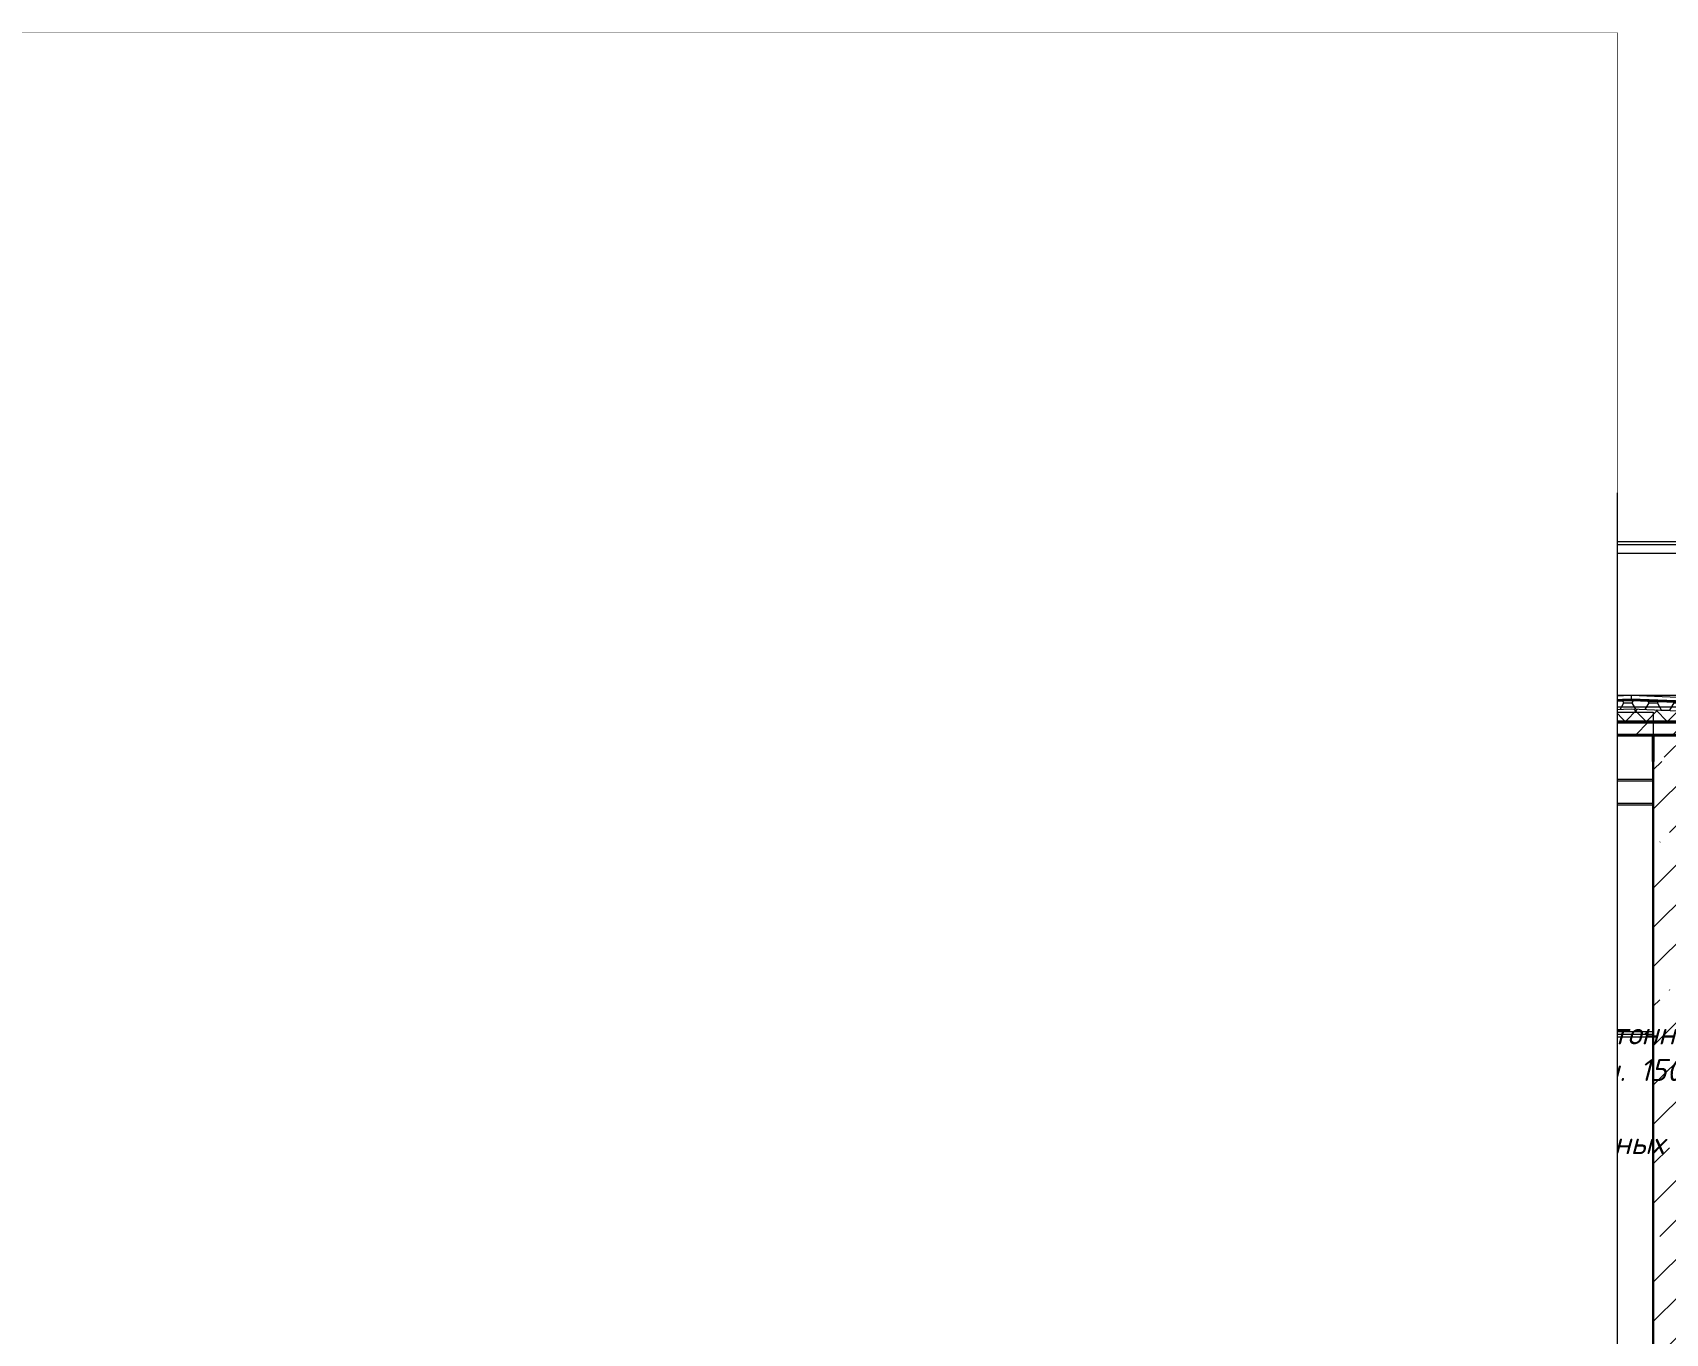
# Model space of a CAD drawing. Header units: millimetres. Extents: x -583753 to 268996, y -33236 to 11427.
# Drawn here: x -8526 to 779, y -24295 to -16887 of the extents above; entities that cross this region are included whole.
import ezdxf
from ezdxf import colors
from ezdxf.entities.mleader import LeaderData, LeaderLine
from ezdxf.math import Vec2, Vec3

# ---------------------------------------------------------------- set-up
doc = ezdxf.new("R2010")
doc.units = ezdxf.units.MM
doc.set_wipeout_variables(frame=1)
for name, pattern in [('_ШПТ__20_т__2_5__Линия сетки', [25, 20, -2.5, 0, -2.5]), ('_ШТР__2__1_', [3, 2, -1]), ('_ШТР__3__1_5__Сверху', [4.5, 3, -1.5])]:
    doc.linetypes.add(name, pattern=pattern)
doc.layers.get('Defpoints').update_dxf_attribs({"color": 130})
for name, color, linetype, lineweight in [('_Сверху_', 7, '_ШТР__3__1_5__Сверху', 9), ('Высотные отметки', 7, 'Continuous', 9), ('Обобщенные модели', 7, 'Continuous', 18), ('Общие ребра', 7, 'Continuous', 18), ('Оси', 7, 'Continuous', 9), ('Перекрытия', 7, 'Continuous', 18), ('Стены', 7, 'Continuous', 18), ('Стены разрез', 7, 'Continuous', 30), ('Стены штриховка', 7, 'Continuous', 30), ('Типовые аннотации', 7, 'Continuous', 18), ('Тонкие линии', 7, 'Continuous', 20)]:
    doc.layers.add(name, color=color, linetype=linetype, lineweight=lineweight)
for name, color, linetype, lineweight, true_color in [('Внутренние кромки', 7, 'Continuous', 9, 0x004000), ('Двери', 7, 'Continuous', 9, 0x804000), ('Каркас несущий', 7, 'Continuous', 18, 0x800040), ('Каркас_Импост', 7, 'Continuous', 9, 0x804000), ('Крыши', 7, 'Continuous', 9, 0x004000), ('Линии', 7, 'Continuous', 9, 0x00a600), ('Несущие колонны', 7, 'Continuous', 18, 0x800040), ('Окна', 7, 'Continuous', 9, 0x0080c0), ('Открывание', 7, 'Continuous', 9, 0x373737), ('Потолки', 7, 'Continuous', 9, 0x808000), ('Скрытые грани', 7, 'Continuous', 18, 0x800040)]:
    doc.layers.add(name, color=color, linetype=linetype, lineweight=lineweight, true_color=true_color)
doc.styles.add('GOST Common_1', font='', dxfattribs={"width": 0.8, "height": 350})
doc.styles.add('PDF ISOCPEUR Italic', font='isocpeui.ttf')
doc.styles.get('GOST Common_1').set_extended_font_data('GOST Common')
pattern_1 = [(45, (4757.4, -25707.85), (-106.066, 106.066), [])]
pattern_2 = [(45, (4757.4, -25707.85), (-60.1041, 60.1041), []), (135, (4757.4, -25707.85), (-60.1041, -60.1041), [])]
pattern_3 = [(45, (4757.4, -25859.75), (-70.7107, 70.7107), []), (135, (4757.4, -25859.75), (-70.7107, -70.7107), [])]
pattern_4 = [(0, (4757.404, -25859.75), (71.438, 41.244), [47.625, -95.25]), (120, (4757.404, -25859.75), (-71.43685, 41.24426), [47.625, -95.25]), (60, (4757.404, -25859.75), (0.00065, 82.48912), [0, -95.25, 47.625, 0])]
pattern_5 = [(45, (4757.4, -25859.75), (-60.1041, 60.1041), []), (135, (4757.4, -25859.75), (-60.1041, -60.1041), [])]

# ---------------------------------------------------------------- blocks, each defined once
blk = doc.blocks.new('240_КолоннаНесущая_Двутавр_СТО АСЧМ 20-93 - 25К1-1233497-_О__Р__2-2_')
at = {"layer": 'Несущие колонны', "color": 7}
for p, q in [((12005, 7920), (12111, 7920)), ((12111, 7920), (12123, 7920)), ((12111, 6720), (12111, 7920)), ((12123, 6719.9), (12123, 7920)), ((12111, 6605), (12111, 6715)), ((12111, 4685), (12111, 4795)), ((12111, 3650), (12111, 4680)), ((12123, 3650), (12123, 4680.1)), ((12111, -100), (12111, 0)), ((12123, -100), (12123, 0))]:
    blk.add_line(p, q, dxfattribs=at)
blk = doc.blocks.new('102_Окно_1Створка_Ф_ГОСТ23166-99 - 1160х1750_1170_h-1445330-_О__Р__2-2_')
at = {"layer": 'Каркас_Импост', "color": 7, "lineweight": 18}
for p, q in [((12205, 6600), (12205, 4800)), ((12205, 6600), (12205, 6565)), ((12205, 6575), (12205, 5995)), ((12275, 6600), (12275, 4800)), ((12275, 6600), (12275, 6565)), ((12275, 6575), (12275, 5995)), ((12205, 5995), (12205, 4825)), ((12275, 5995), (12275, 4825)), ((12205, 4835), (12205, 4800)), ((12275, 4835), (12275, 4800))]:
    blk.add_line(p, q, dxfattribs=at)
blk = doc.blocks.new('102_Окно_1Створка_ГОСТ23166-99 - 1160х1150h-949099-_О__Р__2-2_')
at = {"layer": 'Открывание'}
h = blk.add_hatch(dxfattribs=at)
h.set_pattern_fill('FP_33', style=0, pattern_type=2)
h.set_pattern_definition([(236.31, (6249.2, 4744.6), (-1778, -3556), [641.07, -5769.6]), (236.31, (6284.76, 4637.9), (-1778, -3556), [384.64, -6026.03]), (236.31, (6071.4, 4637.9), (-1778, -3556), [384.64, -6026.03])])
h.paths.add_polyline_path([(7219, 5245), (7655, 5245), (7655, 6155), (6735, 6155), (6735, 5245)], flags=0)
at = {"layer": 'Каркас_Импост', "color": 7}
for p, q in [((7775, 6275), (6615, 6275)), ((6615, 6275), (6615, 5125)), ((7735, 6235), (6655, 6235)), ((6655, 6235), (6655, 5165)), ((7735, 5165), (7735, 6235)), ((7775, 5125), (7775, 6275)), ((6735, 5245), (6735, 6155)), ((6735, 6155), (7655, 6155)), ((7655, 6155), (7655, 5245)), ((7655, 5245), (6735, 5245)), ((6615, 5125), (7775, 5125)), ((6655, 5165), (7735, 5165))]:
    blk.add_line(p, q, dxfattribs=at)
at = {"layer": 'Открывание', "color": 7, "linetype": '_ШТР__2__1_'}
for p in [(6735, 6155), (6735, 5245)]:
    blk.add_line(p, (7655, 5700), dxfattribs=at)
blk = doc.blocks.new('101_Дверь_Двупольная_Деревянная_ГОСТ 475-2016 - ДВ_2Рл_2080х1260_800__О_ПрБ-1372749-_О__Р__2-2_')
at = {"layer": 'Двери', "color": 7}
for p, q in [((8115, 6000), (8185, 6000)), ((8115, 3900), (8115, 6000)), ((8185, 6000), (8185, 3900)), ((8185, 3900), (8115, 3900))]:
    blk.add_line(p, q, dxfattribs=at)
blk = doc.blocks.new('243_КолоннаНесущая_Труба_ГОСТ 30245-2003 - 120x120x5-1251907-_О__Р__2-2_')
at = {"layer": 'Несущие колонны', "color": 7}
for p, q in [((12005, 6600), (12005, 4800)), ((12125, 4800), (12125, 6600))]:
    blk.add_line(p, q, dxfattribs=at)
at = {"layer": 'Скрытые грани', "color": 7}
for p, q in [((12010, 6600), (12010, 4800)), ((12120, 6600), (12120, 4800))]:
    blk.add_line(p, q, dxfattribs=at)
blk = doc.blocks.new('253_Балка_Труба_ГОСТ 30245-2003 - 120x120x5-1258535-_О__Р__2-2_')
at = {"layer": 'Каркас несущий', "color": 7, "lineweight": 40}
for p, q in [((12125, 6720), (12005, 6720)), ((12005, 6720), (12005, 6600)), ((12010, 6715), (12120, 6715)), ((12010, 6605), (12010, 6715)), ((12120, 6715), (12120, 6605)), ((12125, 6600), (12125, 6720)), ((12005, 6600), (12125, 6600)), ((12120, 6605), (12010, 6605))]:
    blk.add_line(p, q, dxfattribs=at)
blk = doc.blocks.new('250_Балка_Двутавр_ГОСТ Р 57837-2017 - 25Б1-1235187-_О__Р__2-2_')
at = {"layer": 'Каркас несущий', "color": 7, "lineweight": 40}
for p, q in [((7562, 8468), (7438, 8468)), ((7438, 8468), (7438, 8460)), ((7562, 8460), (7562, 8468)), ((7438, 8460), (7497.5, 8460)), ((7497.5, 8460), (7497.5, 8228)), ((7502.5, 8228), (7502.5, 8460)), ((7502.5, 8460), (7562, 8460)), ((7497.5, 8228), (7438, 8228)), ((7438, 8228), (7438, 8220)), ((7438, 8220), (7562, 8220)), ((7562, 8228), (7502.5, 8228)), ((7562, 8220), (7562, 8228))]:
    blk.add_line(p, q, dxfattribs=at)
blk = doc.blocks.new('250_Балка_Двутавр_ГОСТ Р 57837-2017 - 25Б1-1235188-_О__Р__2-2_')
at = {"layer": 'Каркас несущий', "color": 7, "lineweight": 40}
for p, q in [((9062, 8468), (8938, 8468)), ((8938, 8468), (8938, 8460)), ((9062, 8460), (9062, 8468)), ((8938, 8460), (8997.5, 8460)), ((8997.5, 8460), (8997.5, 8228)), ((9002.5, 8228), (9002.5, 8460)), ((9002.5, 8460), (9062, 8460)), ((8997.5, 8228), (8938, 8228)), ((8938, 8228), (8938, 8220)), ((8938, 8220), (9062, 8220)), ((9062, 8228), (9002.5, 8228)), ((9062, 8220), (9062, 8228))]:
    blk.add_line(p, q, dxfattribs=at)
blk = doc.blocks.new('250_Балка_Двутавр_ГОСТ Р 57837-2017 - 25Б1-1235189-_О__Р__2-2_')
at = {"layer": 'Каркас несущий', "color": 7, "lineweight": 40}
for p, q in [((10562, 8468), (10438, 8468)), ((10438, 8468), (10438, 8460)), ((10562, 8460), (10562, 8468)), ((10438, 8460), (10497.5, 8460)), ((10497.5, 8460), (10497.5, 8228)), ((10502.5, 8228), (10502.5, 8460)), ((10502.5, 8460), (10562, 8460)), ((10497.5, 8228), (10438, 8228)), ((10438, 8228), (10438, 8220)), ((10438, 8220), (10562, 8220)), ((10562, 8228), (10502.5, 8228)), ((10562, 8220), (10562, 8228))]:
    blk.add_line(p, q, dxfattribs=at)
blk = doc.blocks.new('250_Балка_Двутавр_ГОСТ Р 57837-2017 - 25Б1-1235564-_О__Р__2-2_')
at = {"layer": 'Каркас несущий', "color": 7, "lineweight": 40}
for p, q in [((12062, 8468), (11938, 8468)), ((11938, 8468), (11938, 8460)), ((12062, 8460), (12062, 8468)), ((11938, 8460), (11997.5, 8460)), ((11997.5, 8460), (11997.5, 8228)), ((12002.5, 8228), (12002.5, 8460)), ((12002.5, 8460), (12062, 8460)), ((11997.5, 8228), (11938, 8228)), ((11938, 8228), (11938, 8220)), ((11938, 8220), (12062, 8220)), ((12062, 8228), (12002.5, 8228)), ((12062, 8220), (12062, 8228))]:
    blk.add_line(p, q, dxfattribs=at)
blk = doc.blocks.new('190_ФЭ_Парапет_Сэндвич - ФЭ-К1_150-1300769-_О__Р__2-2_')
at = {"layer": 'Обобщенные модели'}
for p, q in [((1950, 9420.1), (12295, 9420.1)), ((12122, 9405), (1950, 9405)), ((1950, 9355), (12122, 9355)), ((12125, 9317.1), (12103, 9317.1)), ((12125, 9307.1), (12103, 9307.1)), ((12122, 9355), (12125, 9355)), ((12124, 9365), (12122.8, 9365)), ((12124, 9356), (12123, 9356)), ((12277, 9359.5), (12275, 9359.5)), ((12275, 9307.1), (12278, 9307.1)), ((12277, 9308.1), (12276, 9308.1)), ((12295, 9340.1), (12278, 9340.1))]:
    blk.add_line(p, q, dxfattribs=at)
blk = doc.blocks.new('190_ФЭ_Парапет_Сэндвич - ФЭ-К1_150-V27-_О__Р__2-2_')
at = {"layer": 'Обобщенные модели', "lineweight": 9}
h = blk.add_hatch(dxfattribs=at)
h.set_pattern_fill('FP_32', color=256, style=0, pattern_type=2)
h.set_pattern_definition([(45, (5182.4, 3500), (-106.066, 106.066), [])])
h.paths.add_polyline_path([(12278, 9307.1), (12278, 9357.1), (12295, 9340.1), (12295, 9420.1), (12122, 9405), (12123, 9404.1), (12294, 9419), (12294, 9342.5), (12277, 9359.5), (12277, 9308.1)], flags=0)
h.paths.add_polyline_path([(12275, 9307.1), (12276, 9308.1), (12275, 9317.1)], flags=0)
at = {"layer": 'Обобщенные модели', "lineweight": 40}
for p, q in [((12295, 9420.1), (12122, 9405)), ((12122, 9405), (12122, 9355)), ((12123, 9404.1), (12294, 9419)), ((12123, 9356), (12123, 9404.1)), ((12294, 9419), (12294, 9342.5)), ((12295, 9340.1), (12295, 9420.1)), ((12122, 9355), (12125, 9355)), ((12124, 9356), (12123, 9356)), ((12125, 9365), (12124, 9365)), ((12124, 9365), (12124, 9356)), ((12125, 9355), (12125, 9365)), ((12276, 9317.1), (12275, 9317.1)), ((12275, 9317.1), (12275, 9307.1)), ((12275, 9307.1), (12278, 9307.1)), ((12276, 9308.1), (12276, 9317.1)), ((12277, 9308.1), (12276, 9308.1)), ((12294, 9342.5), (12277, 9359.5)), ((12277, 9359.5), (12277, 9308.1)), ((12278, 9307.1), (12278, 9357.1)), ((12278, 9357.1), (12295, 9340.1))]:
    blk.add_line(p, q, dxfattribs=at)
blk = doc.blocks.new('Высотные отметки - Стрелка вниз-5092-_О__Р__2-2_')
at = {"layer": 'Типовые аннотации'}
for p, q in [((9547.4, 6900), (10347.4, 6900)), ((9947.4, 6900), (9947.4, 6400)), ((9947.4, 6400), (11147.4, 6400))]:
    blk.add_line(p, q, dxfattribs=at)
at = {"layer": 'Типовые аннотации', "lineweight": 20}
for q in [(9806, 6758.6), (10088.8, 6758.6)]:
    blk.add_line((9947.4, 6900), q, dxfattribs=at)
blk = doc.blocks.new('Высотные отметки - Стрелка вверх-5091-_О__Р__2-2_')
at = {"layer": 'Типовые аннотации'}
for p, q in [((14009.7, 2800), (15209.7, 2800)), ((14009.7, 2400), (14009.7, 2800)), ((13609.7, 2400), (14409.7, 2400))]:
    blk.add_line(p, q, dxfattribs=at)
at = {"layer": 'Типовые аннотации', "lineweight": 20}
for q in [(13868.3, 2541.4), (14151.1, 2541.4)]:
    blk.add_line((14009.7, 2400), q, dxfattribs=at)
blk = doc.blocks.new('_Origin')
at = {"color": 0, "linetype": 'ByBlock', "lineweight": -2}
blk.add_line((0, 0), (-1, 0), dxfattribs=at)
blk.add_circle((0, 0), 0.5, dxfattribs=at)

msp = doc.modelspace()

# ---------------------------------------------------------------- hatches: boundary and pattern name
at = {"layer": 'Крыши'}
h = msp.add_hatch(dxfattribs=at)
h.set_pattern_fill('FP_36', style=0, pattern_type=2)
h.set_pattern_definition(pattern_3)
h.paths.add_polyline_path([(181, -20705.0405), (-5140, -20615.3378), (-5140, -20613.3375), (181, -20703.0402)], flags=0)
h.paths.add_polyline_path([(989, -20705.0405), (989, -20703.0402), (7110, -20599.851), (7110, -20601.8512), (1205.4926, -20701.3908)], flags=0)
h = msp.add_hatch(dxfattribs=at)
h.set_pattern_fill('FP_37', style=0, pattern_type=2)
h.set_pattern_definition(pattern_4)
h.paths.add_polyline_path([(181, -20755.0476), (-5140, -20665.3449), (-5140, -20615.3378), (181, -20705.0405)], flags=0)
h.paths.add_polyline_path([(989, -20755.0476), (989, -20705.0405), (7110, -20601.8512), (7110, -20651.8583), (1205.4926, -20751.3979)], flags=0)
h = msp.add_hatch(dxfattribs=at)
h.set_pattern_fill('FP_34', style=0, pattern_type=2)
h.set_pattern_definition(pattern_5)
h.paths.add_polyline_path([(7110, -20811.851), (989, -20811.851), (989, -20755.0476), (7110, -20651.8583), (7110, -20799.9151)], flags=0)
h.paths.add_polyline_path([(-4552.3358, -20811.851), (-5140, -20811.851), (-5140, -20665.3449), (181, -20755.0476), (181, -20811.851), (-1673.4216, -20811.851)], flags=0)
h = msp.add_hatch(dxfattribs=at)
h.set_pattern_fill('FP_36', style=0, pattern_type=2)
h.set_pattern_definition(pattern_3)
h.paths.add_polyline_path([(181, -20705.042), (181, -20703.0402), (585, -20686.8352), (989, -20703.0402), (989, -20705.042), (585, -20688.8369)], flags=0)
h = msp.add_hatch(dxfattribs=at)
h.set_pattern_fill('FP_37', style=0, pattern_type=2)
h.set_pattern_definition(pattern_4)
h.paths.add_polyline_path([(181, -20755.0854), (181, -20705.042), (585, -20688.8369), (989, -20705.042), (989, -20755.0854), (585, -20738.8804)], flags=0)
h = msp.add_hatch(dxfattribs=at)
h.set_pattern_fill('FP_34', style=0, pattern_type=2)
h.set_pattern_definition(pattern_5)
h.paths.add_polyline_path([(989, -20811.851), (181, -20811.851), (181, -20755.0854), (585, -20738.8804), (989, -20755.0854), (989, -20799.9151)], flags=0)
at = {"layer": 'Перекрытия', "lineweight": 9}
h = msp.add_hatch(dxfattribs=at)
h.set_pattern_fill('FP_32', color=256, style=0, pattern_type=2)
h.set_pattern_definition([(45, (4757.4, -25859.75), (-106.066, 106.066), [])])
h.paths.add_polyline_path([(-5118, -20887.851), (-5118, -20812.851), (7088, -20812.851), (7088, -20887.851), (-4552.3358, -20887.851)], flags=0)
h = msp.add_hatch(dxfattribs=at)
h.set_pattern_fill('FP_27', color=256, style=0, pattern_type=2)
h.set_pattern_definition([(45, (4757.4, -24437.85), (-224.506, 224.506), []), (45, (4981.9, -24437.85), (-224.506, 224.506), [396.875, -79.375, 3.353, -76.022])])
h.paths.add_polyline_path([(6963.321, -21037.851), (710, -21037.851), (710, -20887.851), (7110, -20887.851), (7110, -21037.851)], flags=0)
at = {"layer": 'Потолки'}
h = msp.add_hatch(dxfattribs=at)
h.set_pattern_fill('FP_32', style=0, pattern_type=2)
h.set_pattern_definition(pattern_1)
h.paths.add_polyline_path([(-4552.3358, -22291.851), (-4945, -22291.851), (-4945, -22275.851), (-1280, -22275.851), (-1280, -22291.851), (-1673.4216, -22291.851)], flags=0)
h = msp.add_hatch(dxfattribs=at)
h.set_pattern_fill('FP_39', style=0, pattern_type=2)
h.set_pattern_definition([(0, (4803.1, -25265.9), (0, 508), [3.353, -504.647]), (0, (4864.1, -25347.17), (0, 508), [3.353, -504.647]), (0, (4838.7, -25469.1), (0, 508), [3.353, -504.647]), (0, (5016.5, -25585.93), (0, 508), [3.353, -504.647]), (0, (5001.24, -25403.05), (0, 508), [3.353, -504.647]), (0, (5138.4, -25281.13), (0, 508), [3.353, -504.647]), (0, (4960.6, -25245.57), (0, 508), [3.353, -504.647]), (0, (5173.96, -25453.85), (0, 508), [3.353, -504.647]), (0, (5148.56, -25616.4), (0, 508), [3.353, -504.647]), (0, (4772.64, -25692.6), (0, 508), [3.353, -504.647]), (0, (4864.1, -25591), (0, 508), [3.353, -504.647]), (0, (4935.2, -25687.53), (0, 508), [3.353, -504.647]), (0, (5245.1, -25362.4), (0, 508), [3.353, -504.647]), (0, (5082.5, -25489.4), (0, 508), [3.353, -504.647]), (0, (5041.9, -25321.77), (0, 508), [3.353, -504.647]), (0, (5128.24, -25367.5), (0, 508), [3.353, -504.647]), (0, (4945.36, -25504.65), (0, 508), [3.353, -504.647]), (0, (5087.6, -25230.33), (0, 508), [3.353, -504.647]), (0, (5245.1, -25530.05), (0, 508), [3.353, -504.647]), (0, (5229.84, -25682.45), (0, 508), [3.353, -504.647]), (75.964, (4848.84, -25418.29), (-507.9934, -1524.0019), [20.945, -2073.592]), (329.036, (4935.2, -25311.61), (-1523.9959, 1016.0063), [29.621, -2932.502]), (338.199, (5082.52, -25428.45), (1524.0036, -507.98935), [27.357, -2708.307]), (149.036, (5087.6, -25672.29), (1523.9959, -1016.0063), [29.621, -2932.502]), (53.13, (4930.12, -25606.25), (1016.0027, 1523.9982), [25.4, -2514.6]), (315, (5199.36, -25240.5), (508, 0), [28.737, -689.684]), (101.31, (5163.8, -25555.45), (-508.0024, 2031.9995), [25.903, -2564.399]), (323.13, (4787.88, -25535.13), (1523.9982, -1016.0027), [25.4, -2514.6]), (315, (4848.84, -25215.1), (508, 0), [21.552, -696.868])])
h.paths.add_polyline_path([(-1280, -22307.851), (-4945, -22307.851), (-4945, -22291.851), (-1280, -22291.851)], flags=0)
h = msp.add_hatch(dxfattribs=at)
h.set_pattern_fill('FP_32', style=0, pattern_type=2)
h.set_pattern_definition(pattern_1)
h.paths.add_polyline_path([(710, -22591.851), (-1130, -22591.851), (-1130, -22575.851), (710, -22575.851)], flags=0)
at = {"layer": 'Стены штриховка', "lineweight": 9}
h = msp.add_hatch(dxfattribs=at)
h.set_pattern_fill('FP_32', color=256, style=0, pattern_type=2)
h.set_pattern_definition(pattern_1)
h.paths.add_polyline_path([(-5288, -20507.851), (-5290, -20507.851), (-5290, -19807.851), (-5288, -19807.851), (-5288, -19839.0663)], flags=0)
h = msp.add_hatch(dxfattribs=at)
h.set_pattern_fill('FP_34', color=256, style=0, pattern_type=2)
h.set_pattern_definition(pattern_2)
h.paths.add_polyline_path([(-5142, -20507.851), (-5288, -20507.851), (-5288, -19807.851), (-5142, -19807.851), (-5142, -19839.0663)], flags=0)
h = msp.add_hatch(dxfattribs=at)
h.set_pattern_fill('FP_32', color=256, style=0, pattern_type=2)
h.set_pattern_definition(pattern_1)
h.paths.add_polyline_path([(-5140, -20507.851), (-5142, -20507.851), (-5142, -19807.851), (-5140, -19807.851), (-5140, -19839.0663)], flags=0)
h = msp.add_hatch(dxfattribs=at)
h.set_pattern_fill('FP_32', color=256, style=0, pattern_type=2)
h.set_pattern_definition(pattern_1)
h.paths.add_polyline_path([(-5288, -21707.851), (-5290, -21707.851), (-5290, -20507.851), (-5288, -20507.851), (-5288, -20648.015)], flags=0)
h = msp.add_hatch(dxfattribs=at)
h.set_pattern_fill('FP_34', color=256, style=0, pattern_type=2)
h.set_pattern_definition(pattern_2)
h.paths.add_polyline_path([(-5288, -21707.851), (-5288, -20507.851), (-5142, -20507.851), (-5142, -21707.851)], flags=0)
h = msp.add_hatch(dxfattribs=at)
h.set_pattern_fill('FP_32', color=256, style=0, pattern_type=2)
h.set_pattern_definition(pattern_1)
h.paths.add_polyline_path([(-5140, -21707.851), (-5142, -21707.851), (-5142, -20507.851), (-5140, -20507.851), (-5140, -20648.015)], flags=0)
h = msp.add_hatch(dxfattribs=at)
h.set_pattern_fill('FP_29', color=256, style=0, pattern_type=2)
h.set_pattern_definition([(45, (4757.4, -25707.85), (-141.4214, 141.4214), [])])
h.paths.add_polyline_path([(-1130, -23207.851), (-1280, -23207.851), (-1280, -20735.9508), (-1130, -20735.9508), (-1130, -22265.9124)], flags=0)
h = msp.add_hatch(dxfattribs=at)
h.set_pattern_fill('FP_28', color=256, style=0, pattern_type=2)
h.set_pattern_definition([(50, (4757.4, -25707.85), (218.621, -19.127), [22.86, -251.46]), (355, (4757.4, -25707.85), (-42.292, 229.2684), [18.288, -201.168]), (100.451, (4775.62, -25709.44), (176.331, 210.1396), [19.428, -213.708]), (46.184, (4757.4, -25646.9), (325.295, -50.452), [34.29, -377.19]), (96.636, (4784.5, -25651.1), (284.883, 296.913), [29.142, -320.562]), (351.184, (4757.4, -25646.9), (284.886, 296.91), [27.432, -301.752]), (21, (4787.88, -25662.13), (181.9375, -122.7183), [22.86, -251.46]), (326, (4787.88, -25662.13), (74.162, 221.026), [18.288, -201.168]), (71.451, (4803.05, -25672.36), (256.1003, 98.305), [19.428, -213.708]), (37.5, (4757.404, -25707.85), (3.7064, 101.4659), [3.353, -195.377, 3.353, -200.863, -201.93]), (37.5, (4757.404, -25707.85), (3.7064, 101.4659), [-402.946, 3.353, -198.577]), (7.5, (4757.4, -25707.85), (80.1836, 120.2165), [3.353, -113.081, 3.353, -190.805, -76.962]), (7.5, (4757.4, -25707.85), (80.1836, 120.2165), [-310.591, 3.353, -73.609]), (327.5, (4689.43, -25707.85), (162.70865, -6.875), [3.353, -72.847, 3.353, -234.391, -315.468]), (327.5, (4689.43, -25707.85), (162.70865, -6.875), [-313.944, 3.353, -312.115]), (317.5, (4658.95, -25707.85), (177.7547, 30.5118), [3.353, -95.707, 3.353, -154.534, -224.028]), (317.5, (4658.95, -25707.85), (177.7547, 30.5118), [-256.946, 3.353, -220.675])])
h.paths.add_polyline_path([(-1130, -23207.851), (-1280, -23207.851), (-1280, -20887.851), (-1130, -20887.851), (-1130, -22265.9124)])
h = msp.add_hatch(dxfattribs=at)
h.set_pattern_fill('FP_27', color=256, style=0, pattern_type=2)
h.set_pattern_definition([(45, (-1442.6, -25707.85), (-224.506, 224.506), []), (45, (-1218.1, -25707.85), (-224.506, 224.506), [396.875, -79.375, 3.353, -76.022])])
h.paths.add_polyline_path([(710, -29307.851), (710, -27077.851), (910, -27077.851), (910, -29307.851), (763.321, -29307.851)])
h.paths.add_polyline_path([(910, -27077.851), (710, -27077.851), (710, -21037.851), (910, -21037.851)])
h = msp.add_hatch(dxfattribs=at)
h.set_pattern_fill('FP_32', color=256, style=0, pattern_type=2)
h.set_pattern_definition(pattern_1)
h.paths.add_polyline_path([(-4970, -25307.851), (-4970, -24407.851), (-4957.5, -24407.851), (-4957.5, -25307.851)], flags=0)
h.paths.add_polyline_path([(-4970, -22607.851), (-4970, -21285.851), (-4957.5, -21285.851), (-4957.5, -22607.851)], flags=0)
h = msp.add_hatch(dxfattribs=at)
h.set_pattern_fill('FP_32', color=256, style=0, pattern_type=2)
h.set_pattern_definition(pattern_1)
h.paths.add_polyline_path([(-4945, -25307.851), (-4957.5, -25307.851), (-4957.5, -24407.851), (-4945, -24407.851), (-4945, -24692.7584)], flags=0)
h.paths.add_polyline_path([(-4945, -22607.851), (-4957.5, -22607.851), (-4957.5, -21285.851), (-4945, -21285.851), (-4945, -22265.9124)], flags=0)
h = msp.add_hatch(dxfattribs=at)
h.set_pattern_fill('FP_32', color=256, style=0, pattern_type=2)
h.set_pattern_definition(pattern_1)
h.paths.add_polyline_path([(-5290, -22607.851), (-5290, -21707.851), (-5288, -21707.851), (-5288, -22607.851)], flags=0)
h = msp.add_hatch(dxfattribs=at)
h.set_pattern_fill('FP_34', color=256, style=0, pattern_type=2)
h.set_pattern_definition(pattern_2)
h.paths.add_polyline_path([(-5288, -22607.851), (-5288, -21707.851), (-5142, -21707.851), (-5142, -22607.851)], flags=0)
h = msp.add_hatch(dxfattribs=at)
h.set_pattern_fill('FP_32', color=256, style=0, pattern_type=2)
h.set_pattern_definition(pattern_1)
h.paths.add_polyline_path([(-5140, -22607.851), (-5142, -22607.851), (-5142, -21707.851), (-5140, -21707.851), (-5140, -22265.9124)], flags=0)

# ---------------------------------------------------------------- linework, layer by layer
at = {"layer": '_Сверху_'}
msp.add_line((7088, -20728.4508), (-5118, -20728.4508), dxfattribs=at)
at = {"layer": 'Defpoints', "lineweight": 5}
msp.add_lwpolyline([(-18949, -16887), (505, -16887), (505, -33236), (-18949, -33236)], close=True, dxfattribs=at)
at = {"layer": 'Внутренние кромки', "color": 7}
msp.add_line((585, -20686.8352), (585, -20662.851), dxfattribs=at)
at = {"layer": 'Высотные отметки'}
for p, q in [((-6981.6273, -19807.851), (-7024.6952, -19807.851)), ((-6890, -19807.851), (-6981.6273, -19807.851)), ((-6981.6273, -20457.851), (-7024.6952, -20457.851)), ((-6890, -20457.851), (-6981.6273, -20457.851)), ((-3285.4382, -22307.851), (-2184.2957, -22307.851)), ((-2184.2957, -22307.851), (-2962.4274, -22307.851)), ((-6981.6273, -22607.851), (-7024.6952, -22607.851)), ((-6890, -22607.851), (-6981.6273, -22607.851)), ((481.885, -22607.851), (-1518.8498, -22607.851)), ((524.1219, -22607.851), (481.885, -22607.851))]:
    msp.add_line(p, q, dxfattribs=at)
at = {"layer": 'Каркас несущий', "color": 7}
for p, q in [((-5138, -20995.851), (-5138, -21277.851)), ((-5138, -21139.7511), (-5138, -21147.7511)), ((-5138, -21139.7511), (-5077, -21139.7511)), ((-5138, -21147.7511), (-1280, -21147.7511)), ((-4953, -21139.7511), (-3577, -21139.7511)), ((-3453, -21139.7511), (-2077, -21139.7511)), ((-1953, -21139.7511), (-1280, -21139.7511)), ((-1130, -21139.7511), (710, -21139.7511)), ((-5138, -21277.851), (-5138, -21285.851)), ((-1280, -21277.851), (-5138, -21277.851)), ((-5138, -21285.851), (-5020, -21285.851)), ((-4817, -21285.851), (-1280, -21285.851)), ((710, -21277.851), (-1130, -21277.851)), ((-1130, -21285.851), (710, -21285.851))]:
    msp.add_line(p, q, dxfattribs=at)
at = {"layer": 'Крыши', "color": 7, "lineweight": 40}
for p, q in [((-5140, -20811.851), (-5140, -20613.3375)), ((-5140, -20613.3375), (181, -20703.0402)), ((181, -20703.0402), (585, -20686.8352)), ((181, -20703.0402), (181, -20811.851)), ((585, -20686.8352), (989, -20703.0402)), ((7110, -20811.851), (-5140, -20811.851))]:
    msp.add_line(p, q, dxfattribs=at)
at = {"layer": 'Крыши', "color": 7}
for p, q in [((585, -20662.851), (-240, -20695.9429)), ((1410, -20695.9429), (585, -20662.851))]:
    msp.add_line(p, q, dxfattribs=at)
at = {"layer": 'Линии', "color": 7, "true_color": 0xffffff}
for p, q in [((-6890, -19807.851), (-7090, -19807.851)), ((-6890, -20457.851), (-7090, -20457.851)), ((-4632.4863, -20889.7511), (-4662.4863, -20889.7511)), ((-6890, -22607.851), (-7090, -22607.851))]:
    msp.add_line(p, q, dxfattribs=at)
at = {"layer": 'Общие ребра'}
for p, q in [((-5140, -20615.3378), (181, -20705.0405)), ((-5140, -20665.3449), (181, -20755.0476)), ((181, -20705.042), (585, -20688.8369)), ((181, -20755.0854), (585, -20738.8804)), ((585, -20688.8369), (989, -20705.042)), ((585, -20738.8804), (989, -20755.0854)), ((-5118, -20812.851), (7088, -20812.851)), ((-4945, -22291.851), (-1280, -22291.851)), ((-1130, -22591.851), (710, -22591.851))]:
    msp.add_line(p, q, dxfattribs=at)
at = {"layer": 'Оси', "linetype": '_ШПТ__20_т__2_5__Линия сетки'}
msp.add_line((-5015, -31860), (-5015, -20150.9112), dxfattribs=at)
at = {"layer": 'Перекрытия', "lineweight": 40}
for p, q in [((-5118, -20887.851), (-5118, -20811.851)), ((7088, -20887.851), (-5118, -20887.851)), ((710, -21037.851), (710, -20887.851)), ((710, -20887.851), (7110, -20887.851)), ((710, -20937.851), (710, -21037.851))]:
    msp.add_line(p, q, dxfattribs=at)
at = {"layer": 'Потолки', "color": 7, "lineweight": 18}
for p, q in [((-4945, -22275.851), (-1280, -22275.851)), ((-1280, -22307.851), (-4945, -22307.851)), ((-1130, -22575.851), (710, -22575.851)), ((710, -22607.851), (-1130, -22607.851))]:
    msp.add_line(p, q, dxfattribs=at)
at = {"layer": 'Стены'}
for p, q in [((-5118, -20461.8082), (-5118, -19852.851)), ((-2386.8302, -20659.7511), (975, -20659.7511)), ((-512.7155, -20757.851), (710, -20757.851)), ((710, -20757.851), (710, -20987.851)), ((-5118, -21139.7511), (-5118, -20887.851)), ((710, -20995.851), (710, -21277.851)), ((-1130, -21147.851), (710, -21147.851)), ((-5118, -21287.851), (-5118, -21285.851)), ((-4945, -21285.851), (-4817, -21285.851)), ((-4817, -21285.851), (-4817, -22275.851)), ((710, -21285.851), (710, -22157.851)), ((-4817, -22307.851), (-4817, -25307.851)), ((-5290, -22607.851), (-5290, -24407.851)), ((-5140, -24407.851), (-5140, -22607.851)), ((-5020, -22607.851), (-5020, -24407.851)), ((-4945, -24407.851), (-4945, -22607.851)), ((-5290, -22907.851), (-5140, -22907.851)), ((-810, -22897.851), (-810, -24107.851)), ((390, -22897.851), (-810, -22897.851)), ((390, -22907.851), (-810, -22907.851)), ((390, -24107.851), (390, -22897.851)), ((-1280, -23207.851), (-1280, -25307.851)), ((-5140, -24107.851), (-5290, -24107.851)), ((-810, -24107.851), (390, -24107.851))]:
    msp.add_line(p, q, dxfattribs=at)
at = {"layer": 'Стены разрез'}
for p, q in [((-5290, -19807.851), (-5140, -19807.851)), ((-5290, -22607.851), (-5290, -19807.851)), ((-5140, -19807.851), (-5140, -22607.851)), ((-5140, -20659.7511), (-5290, -20659.7511)), ((-1280, -23207.851), (-1280, -20887.851)), ((-1130, -20887.851), (-1130, -23207.851)), ((710, -29207.851), (710, -21037.851)), ((-5020, -22607.851), (-5020, -21285.851)), ((-5020, -21285.851), (-4945, -21285.851)), ((-4945, -21285.851), (-4945, -22607.851)), ((-5140, -21707.851), (-5290, -21707.851)), ((-5140, -22607.851), (-5290, -22607.851)), ((-4945, -22607.851), (-5020, -22607.851)), ((-1200, -23207.851), (-1280, -23207.851))]:
    msp.add_line(p, q, dxfattribs=at)
at = {"layer": 'Стены штриховка', "lineweight": 9}
for p, q in [((-5288, -22607.851), (-5288, -19807.851)), ((-5142, -22607.851), (-5142, -19807.851)), ((-4970, -22607.851), (-4970, -21285.851)), ((-4957.5, -22607.851), (-4957.5, -21285.851))]:
    msp.add_line(p, q, dxfattribs=at)
at = {"layer": 'Тонкие линии'}
msp.add_line((7088, -20820.351), (-5118, -20820.351), dxfattribs=at)

# ---------------------------------------------------------------- block references
at = {"layer": 'Высотные отметки', "lineweight": 20, "xscale": -1}
for name, p in [('Высотные отметки - Стрелка вверх-5091-_О__Р__2-2_', (6985, -22207.851)), ('Высотные отметки - Стрелка вниз-5092-_О__Р__2-2_', (2922.7322, -27357.851)), ('Высотные отметки - Стрелка вверх-5091-_О__Р__2-2_', (6985, -25007.851)), ('Высотные отметки - Стрелка вниз-5092-_О__Р__2-2_', (6985, -29207.851)), ('Высотные отметки - Стрелка вниз-5092-_О__Р__2-2_', (8428.5776, -29507.851)), ('Высотные отметки - Стрелка вверх-5091-_О__Р__2-2_', (6985, -26807.851))]:
    msp.add_blockref(name, p, dxfattribs=at)
at = {"layer": 'Двери', "color": 7, "xscale": -1}
msp.add_blockref('101_Дверь_Двупольная_Деревянная_ГОСТ 475-2016 - ДВ_2Рл_2080х1260_800__О_ПрБ-1372749-_О__Р__2-2_', (6985, -29207.851), dxfattribs=at)
at = {"layer": 'Каркас несущий', "color": 7, "xscale": -1}
for name, p in [('250_Балка_Двутавр_ГОСТ Р 57837-2017 - 25Б1-1235564-_О__Р__2-2_', (6985, -29359.7511)), ('250_Балка_Двутавр_ГОСТ Р 57837-2017 - 25Б1-1235189-_О__Р__2-2_', (6985, -29359.7511)), ('250_Балка_Двутавр_ГОСТ Р 57837-2017 - 25Б1-1235188-_О__Р__2-2_', (6985, -29359.7511)), ('250_Балка_Двутавр_ГОСТ Р 57837-2017 - 25Б1-1235187-_О__Р__2-2_', (6985, -29359.7511)), ('253_Балка_Труба_ГОСТ 30245-2003 - 120x120x5-1258535-_О__Р__2-2_', (6985, -29207.851))]:
    msp.add_blockref(name, p, dxfattribs=at)
at = {"layer": 'Несущие колонны', "color": 7, "xscale": -1}
for name in ['240_КолоннаНесущая_Двутавр_СТО АСЧМ 20-93 - 25К1-1233497-_О__Р__2-2_', '243_КолоннаНесущая_Труба_ГОСТ 30245-2003 - 120x120x5-1251907-_О__Р__2-2_']:
    msp.add_blockref(name, (6985, -29207.851), dxfattribs=at)
at = {"layer": 'Обобщенные модели', "xscale": -1}
for name in ['190_ФЭ_Парапет_Сэндвич - ФЭ-К1_150-1300769-_О__Р__2-2_', '190_ФЭ_Парапет_Сэндвич - ФЭ-К1_150-V27-_О__Р__2-2_']:
    msp.add_blockref(name, (6985, -29207.851), dxfattribs=at)
at = {"layer": 'Окна', "color": 7, "xscale": -1}
for name in ['102_Окно_1Створка_Ф_ГОСТ23166-99 - 1160х1750_1170_h-1445330-_О__Р__2-2_', '102_Окно_1Створка_ГОСТ23166-99 - 1160х1150h-949099-_О__Р__2-2_']:
    msp.add_blockref(name, (6985, -29207.851), dxfattribs=at)

# ---------------------------------------------------------------- texts
at = {"layer": 'Высотные отметки', "char_height": 250, "attachment_point": 3, "line_spacing_factor": 1.022761, "style": 'GOST Common_1'}
for s, insert, width in [('+9,400', (-7084.7051, -19081.1439), 1055.976244), ('+8,750', (-7196.0191, -20627.2943), 1028.822569), ('+6,600', (-7096.0191, -21881.1439), 1028.822569), ('+6,900', (-3133.7513, -22477.2943), 1028.822569), ('+6,600', (-1690.1737, -22777.2943), 1028.822569), ('+4,800', (-7084.7051, -23681.1439), 1055.976244)]:
    msp.add_mtext(s, dxfattribs=dict(at, insert=insert, width=width))

# ---------------------------------------------------------------- leaders
at = {"lineweight": 5}
ml = msp.add_multileader_mtext('Standard', dxfattribs=at)
ml.set_content('Стена из газобетонных блоков {\\Lтолщ. 150 мм (в 2 ряда)^I^I           \\P}Решетка по всей площади стены с яч. 150х150 из арматурных прутков класса \\PАI или А240С d18 мм, \\Pсваренных между собой в  местах пересечения', color=256, style='PDF ISOCPEUR Italic')
ml.set_leader_properties()
ml.set_arrow_properties(name='ORIGIN')
ml.build(insert=Vec2(0, 0))
ml.multileader.update_dxf_attribs({"text_left_attachment_type": 4, "text_right_attachment_type": 4, "dogleg_length": 1, "arrow_head_size": 50, "scale": 50})
ctx = ml.context
ctx.base_point, ctx.scale, ctx.char_height, ctx.arrow_head_size, ctx.landing_gap_size, ctx.plane_origin = Vec3(1110.1856, -24158), 50, 125, 50, 0, Vec3(4380, -24157.851)
ctx.left_attachment, ctx.right_attachment, ctx.text_align_type = 4, 4, 2
notes = []
notes.append((ctx, [(0, (1, 1, 0), (3718.2348, -24158), (-1, 0), 50, [(0, [(4380, -24157.851)], 0, [])])]))
ctx.mtext.insert, ctx.mtext.width, ctx.mtext.defined_height, ctx.mtext.alignment, ctx.mtext.flow_direction = Vec3(3668.2348, -22524.6667), 2700, 1935.3333, 3, 5
for ctx, leaders in notes:
    for number, flags, end, landing, length, lines in leaders:
        leader = LeaderData()
        leader.index, (leader.has_last_leader_line, leader.has_dogleg_vector, leader.attachment_direction) = number, flags
        leader.last_leader_point, leader.dogleg_vector, leader.dogleg_length = Vec3(end), Vec3(landing), length
        for number, points, colour, breaks in lines:
            line = LeaderLine()
            line.index, line.vertices, line.color, line.breaks = number, Vec3.list(points), colors.encode_raw_color(colour), breaks
            leader.lines.append(line)
        ctx.leaders.append(leader)

# ---------------------------------------------------------------- next in the draw order: wipeouts: each hides what was drawn before it
at = {"color": 7, "lineweight": 5}
msp.add_wipeout([(-18949, -16887), (505, -16887), (505, -33236), (-18949, -33236)], dxfattribs=at)

# ---------------------------------------------------------------- next in the draw order: linework, layer by layer
at = {"linetype": 'Continuous', "lineweight": 5}
msp.add_lwpolyline([(505, -19508.1478), (505, -24560.2768), (333.2827, -24622.7768), (676.7173, -24747.7768), (505, -24810.2768), (505, -30608.2938)], dxfattribs=at)

doc.saveas('drawing.dxf')
